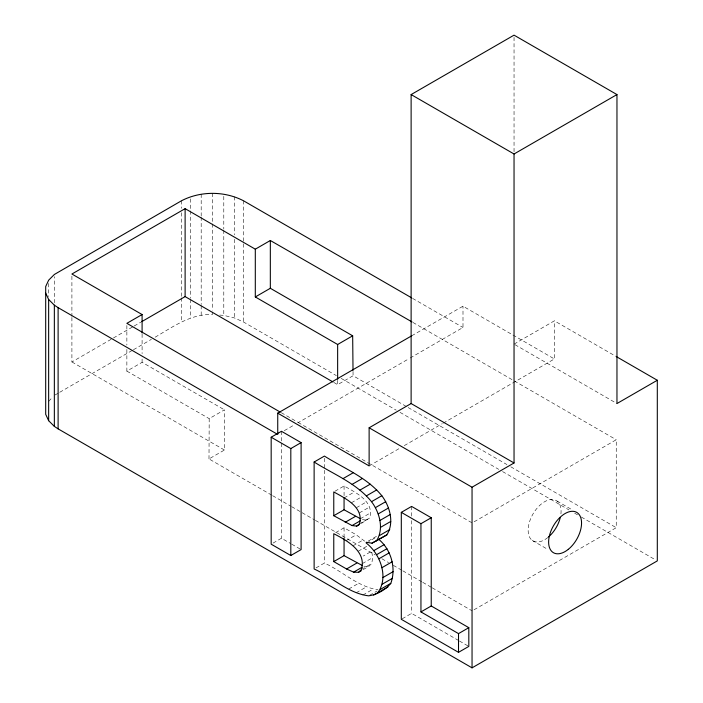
<?xml version="1.0" encoding="UTF-8"?>
<svg xmlns="http://www.w3.org/2000/svg" width="703" height="703" viewBox="0 0 703 703"><rect width="100%" height="100%" fill="white"/><g stroke="black" fill="none" stroke-linecap="round" stroke-linejoin="round"><path stroke-width="0.53" stroke-dasharray="3.52 2.64" d="M54.289 302.835L54.342 276.657M208.993 458.936L209.195 418.645L224.433 409.849L224.433 450.017L208.993 458.936L271.692 495.132M363.223 569.606L368.838 566.363L371.729 563.507L372.695 557.62L371.667 551.205L363.249 556.064M361.386 523.41L369.708 517.944C374.523 501.424 355.718 492.495 344.066 486.001L333.767 491.942M48.648 401.395L52.725 397.002M71.908 317.448L71.908 361.957L112.471 338.538M113.411 337.994L133.227 326.561M134.168 326.016L140.776 322.202M55.027 394.998L58.806 392.819M59.755 392.274L132.489 350.27M133.438 349.725L151.382 339.364M155.161 337.185C172.912 326.851 190.9 313.687 212.491 314.531L212.491 311.253M126.865 349.4L126.865 371.114L142.094 362.317L224.433 409.849M411.694 335.814L462.996 306.192L511.986 334.479M333.846 382.467L337.642 384.655L353.073 375.745L407.23 407.011M284.293 430.667L294.583 424.726M281.27 412.696L298.327 422.565L409.234 358.539M410.183 357.985L462.996 327.493L462.996 306.192M514.042 344.136L554.386 320.84L615.758 356.272M369.128 465.913L400.482 447.811M404.278 445.623L442.284 423.681M443.233 423.136L554.386 358.961L554.386 320.84M344.101 497.909L354.391 491.968M273.045 543.103L281.464 538.234L290.822 543.639M351.386 502.786L361.676 496.845M356.386 507.707L366.676 501.766M359.338 512.926L369.629 506.977M335.639 532.637L344.066 527.777L356.228 534.798L364.901 541.354M360.314 518.752L370.604 512.812M359.418 523.884L369.708 517.944M345.938 540.739L356.228 534.798M353.143 545.73L363.433 539.79M315.999 567.901L324.426 563.041C342.405 571.214 357.889 586.838 377.977 589.773M368.082 541.196L376.5 536.336L376.5 537.066L369.013 541.389M358.293 551.205L366.711 546.336M362.405 563.569L372.695 557.62M361.439 569.448L371.729 563.507M348.785 588.991L359.075 583.042M474.059 609.773L616.25 527.689L616.25 439.744L472.161 522.927L298.327 422.565M356.228 592.77L366.518 586.829M362.853 595.063L373.144 589.114M369.585 595.309L377.072 590.986M402.239 618.772L411.598 613.368L458.497 640.442M363.908 566.214L368.838 566.363M219.679 315.076L223.791 315.392L234.319 317.905L243.37 321.912L336.403 375.63M362.344 519.622L366.992 520.167M412.933 322.449L616.25 439.744M512.926 335.023L554.386 358.961M514.983 344.681L616.962 403.548M412.599 298.406L462.996 327.493M408.179 407.564L506.986 464.604M510.791 466.801L616.25 527.689M556.996 501.046L571.89 509.649M341.157 378.372L396.22 410.165M400.016 412.353L498.752 469.358M502.548 471.555L569.008 509.921M574.702 513.208L577.55 514.851M581.346 517.048L655.398 559.799M532.233 540.414L548.05 549.544M126.865 371.114L209.195 418.645M71.908 361.957L224.433 450.017M272.65 495.685L290.699 506.107M291.648 506.652L301.148 512.135M302.097 512.689L314.452 519.816M315.401 520.369L375.253 554.922M381.905 558.762L388.557 562.602M393.302 565.344L401.852 570.282M402.81 570.827L421.809 581.803M422.758 582.348L431.308 587.286M432.257 587.831L472.161 610.872M291.754 544.175L301.104 549.579M459.428 640.987L468.813 646.4M353.029 371.43L353.073 375.745M514.042 37.338L514.042 152.384M411.598 506.415L411.598 516.239M411.598 520.598L411.598 613.368M344.066 486.001L344.066 496.81M344.066 527.777L344.066 537.426M337.642 380.314L337.642 384.655M324.426 458.268L324.426 469.182M324.426 470.272L324.426 563.041M281.464 431.282L281.464 442.196M281.464 443.285L281.464 538.234M243.37 200.698L243.37 321.912M234.319 196.691L234.319 234.907M234.319 239.284L234.319 317.905M223.791 196.357L223.791 229.116M223.791 230.206L223.791 315.392M212.491 193.316L212.491 222.798M212.491 223.888L212.491 310.164M201.19 194.169L201.19 216.014M201.19 217.104L201.19 304.469M201.19 305.559L201.19 315.392M190.662 198.879L190.662 209.793M190.662 210.882L190.662 298.248M190.662 299.346L190.662 317.905M181.611 200.698L181.611 208.343M181.611 212.71L181.611 296.798M181.611 297.887L181.611 321.912M142.094 334.083L142.094 353.627M142.094 359.057L142.094 362.317M126.865 325.507L126.865 345.05M71.908 276.191L71.908 316.359M48.648 283.45L48.648 296.561M547.822 537.531A23.287 13.445 -60 0 1 528.19 531.617A23.287 13.445 -60 0 1 545.414 501.283A23.287 13.445 -60 0 1 560.845 514.587"/><path stroke-width="1.05" d="M377.643 592.954C389.102 577.515 380.402 554.026 366.21 543.006L366.21 542.277L372.019 543.164L386.826 534.904C394.506 522.804 389.919 506.529 381.826 495.729C366.869 477.337 343.969 468.391 324.426 456.08L314.127 462.02L314.127 568.982C332.396 577.26 348.117 593.314 368.644 595.845C376.993 594.65 385.499 589.87 390.806 583.367C396.395 568.226 391.158 549.693 378.768 539.35M376.536 540.853C384.216 528.744 379.62 512.469 371.527 501.678C356.579 483.277 333.67 474.34 314.127 462.02M358.539 572.304L361.439 569.448C366.711 551.354 347.062 540.519 333.767 533.718L333.767 561.592L346.57 568.982L353.618 572.154L358.539 572.304L361.351 570.687M356.702 526.108L359.418 523.884C364.233 507.373 345.428 498.436 333.767 491.942L333.767 515.721L352.045 525.563L356.702 526.108L359.514 524.491M411.984 321.904L270.33 240.505L255.303 249.178L185.117 208.659L71.908 274.021L142.094 314.54L142.094 333.002M411.123 94.571L514.042 153.992L514.042 462.969L411.123 403.548L411.123 94.571L514.042 35.15L616.962 94.571L616.962 403.548L657.305 380.261L657.305 560.897L472.047 667.85L58.112 428.865L54.351 426.387L48.648 420.693L45.695 414.331L45.695 286.534L48.648 280.181L54.351 274.478L181.611 200.698C200.601 190.917 224.38 190.917 243.37 200.698L411.65 297.852M142.094 314.54L126.865 323.336L280.321 412.151M141.716 321.658L185.117 296.596L332.906 381.922M255.303 249.178L255.303 296.956L270.33 288.283L352.669 335.814L353.02 370.349M514.042 153.992L616.962 94.571M255.303 296.956L337.642 344.488L352.669 335.814M277.738 434.454L277.738 413.153L411.694 335.814M271.173 437.222L281.464 431.282L301.104 442.618L301.104 549.579L290.814 555.519L271.173 544.184L271.173 437.222L290.814 448.567L301.104 442.618M277.738 413.153L369.128 465.913L369.128 427.793L411.123 403.548M342.959 478.664L353.249 472.724M352.133 484.367L362.423 478.427M359.954 490.105L370.244 484.165M366.421 495.87L376.711 489.929M333.767 515.721L344.066 509.78L360.375 518.691M371.527 501.678L381.826 495.729M345.173 522.303L355.463 516.362M375.437 507.628L385.727 501.687M352.045 525.563L360.472 520.695M378.232 513.902L388.522 507.961M379.901 520.484L390.2 514.543M401.308 512.355L411.598 506.415L431.238 517.751L431.238 605.977L468.813 627.674L468.813 646.4L458.514 652.34L401.308 619.308L401.308 512.355L420.948 523.691L431.238 517.751M380.464 527.391L390.754 521.45M333.767 561.592L344.066 555.651L362.142 565.414M379.479 535.545L389.77 529.605M372.019 543.164L386.826 534.904M369.128 427.793L472.047 487.214L514.042 462.969M373.776 550.634L384.075 544.693M346.57 568.982L356.86 563.033M376.641 554.649L386.931 548.709M353.618 572.154L362.036 567.295M378.882 558.806L389.172 552.866M381.826 567.752L392.116 561.811M382.81 577.611L393.1 571.671M382.23 584.193L392.529 578.253M380.508 589.307L390.806 583.367M373.618 595.133L382.977 589.729M420.948 523.691L420.948 611.918L431.238 605.977M420.948 611.918L458.514 633.614L468.813 627.674M383.908 589.193L387.933 587.014M616.698 356.816L657.305 380.261M45.695 293.116L48.648 299.469L54.351 305.172L58.112 307.65L276.789 433.9M472.047 487.214L472.047 667.85M458.514 633.614L458.514 652.34M344.066 497.891L344.066 509.78M344.066 538.498L344.066 555.651M337.642 344.488L337.642 379.233M290.814 448.567L290.814 555.519M270.33 240.505L270.33 288.283M185.117 208.659L185.117 296.596M58.112 307.65L58.112 428.865M54.351 305.172L54.351 426.387M48.648 299.469L48.648 420.693M560.203 517.847A23.287 13.445 -60 0 1 548.516 536.951M568.296 549.351A23.287 13.445 -60 0 0 577.471 512.865A23.287 13.445 -60 0 0 549.5 535.431A23.287 13.445 -60 0 0 568.296 549.351"/></g></svg>
